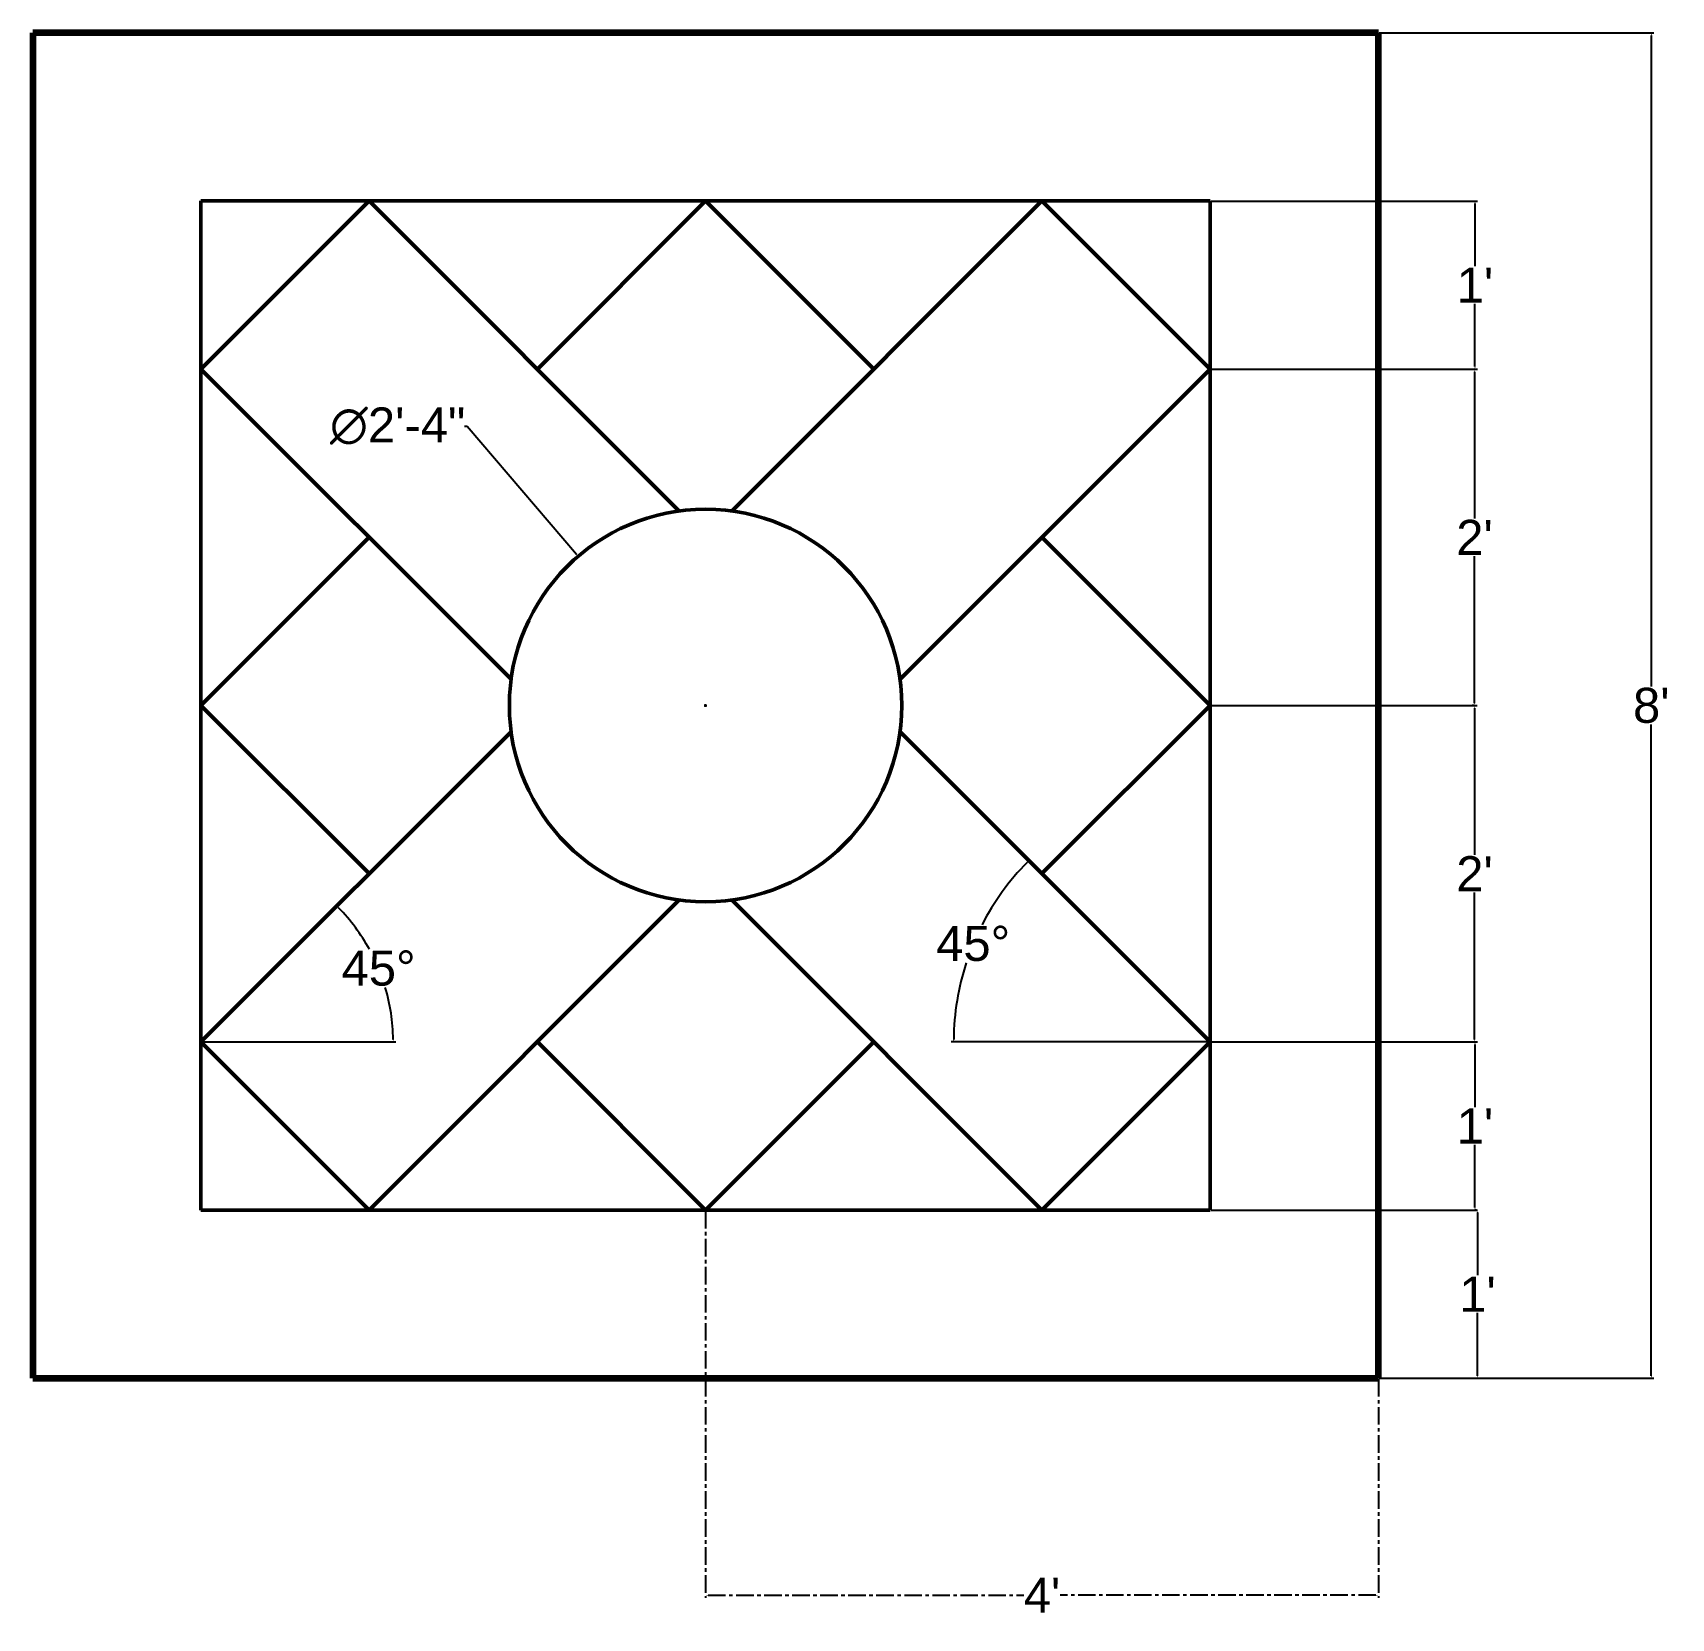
# Model space of a CAD drawing. Header units: inches. Extents: x 10 to 127, y -10 to 103.
import ezdxf

# ---------------------------------------------------------------- set-up
doc = ezdxf.new("R2010")
doc.units = ezdxf.units.IN
doc.header["$MEASUREMENT"] = 0
doc.linetypes.add('CENTER', pattern=[2, 1.25, -0.25, 0.25, -0.25])
for name, color, linetype, lineweight in [('BORDER', 5, 'Continuous', 100), ('CENTER', 3, 'CENTER', 25), ('DIMENSION', 3, 'Continuous', 25), ('WINDOWS', 2, 'Continuous', 50)]:
    doc.layers.add(name, color=color, linetype=linetype, lineweight=lineweight)
doc.styles.get("Standard").update_dxf_attribs({"font": 'arial.ttf'})
doc.dimstyles.get("Standard").update_dxf_attribs({"dimtxt": 0.18, "dimasz": 0.18, "dimexe": 0.18, "dimexo": 0.0625, "dimgap": 0.09, "dimtad": 0, "dimtih": 1, "dimtoh": 1, "dimdec": 4, "dimzin": 0, "dimdsep": 46, "dimtxsty": 'Standard', "dimcen": 0.09, "dimadec": 0, "dimazin": 0, "dimtfac": 1, "dimtdec": 4, "dimtofl": 0, "dimtmove": 0, "dimatfit": 3, "dimfxl": 1, "dimtolj": 1, "dimtzin": 0, "dimarcsym": 0})

# ---------------------------------------------------------------- blocks, each defined once
blk = doc.blocks.new('*D2')
at = {"layer": 'Defpoints', "color": 0, "transparency": 16777216}
for p in [(93.96, 91.48), (93.96, 79.48), (112.85, 79.48)]:
    blk.add_point(p, dxfattribs=at)
at = {"layer": 'DIMENSION', "color": 0, "lineweight": -2, "transparency": 16777216}
for p, q in [((94.02, 91.48), (113.03, 91.48)), ((112.85, 91.3), (112.85, 86.83)), ((112.85, 79.66), (112.85, 84.14)), ((94.02, 79.48), (113.03, 79.48))]:
    blk.add_line(p, q, dxfattribs=at)
at = {"layer": 'DIMENSION', "color": 0, "transparency": 16777216}
for points in [[(112.82, 91.3), (112.88, 91.3), (112.85, 91.48)], [(112.82, 79.66), (112.88, 79.66), (112.85, 79.48)]]:
    blk.add_solid(points, dxfattribs=at)
at = {"layer": 'DIMENSION', "color": 0, "transparency": 16777216, "insert": (112.85, 85.48), "char_height": 2.5, "attachment_point": 5}
blk.add_mtext("\\A1;1'", dxfattribs=at)
blk = doc.blocks.new('*D3')
at = {"layer": 'Defpoints', "color": 0, "transparency": 16777216}
for p in [(93.96, 79.48), (93.96, 55.48), (112.82, 55.48)]:
    blk.add_point(p, dxfattribs=at)
at = {"layer": 'DIMENSION', "color": 0, "lineweight": -2, "transparency": 16777216}
for p, q in [((94.02, 79.48), (113, 79.48)), ((112.82, 79.3), (112.82, 68.83)), ((112.82, 55.66), (112.82, 66.14)), ((94.02, 55.48), (113, 55.48))]:
    blk.add_line(p, q, dxfattribs=at)
at = {"layer": 'DIMENSION', "color": 0, "transparency": 16777216}
for points in [[(112.79, 79.3), (112.85, 79.3), (112.82, 79.48)], [(112.79, 55.66), (112.85, 55.66), (112.82, 55.48)]]:
    blk.add_solid(points, dxfattribs=at)
at = {"layer": 'DIMENSION', "color": 0, "transparency": 16777216, "insert": (112.82, 67.48), "char_height": 2.5, "attachment_point": 5}
blk.add_mtext("\\A1;2'", dxfattribs=at)
blk = doc.blocks.new('*D4')
at = {"layer": 'Defpoints', "color": 0, "transparency": 16777216}
for p in [(112.82, 55.48), (112.82, 55.48), (93.96, 31.48)]:
    blk.add_point(p, dxfattribs=at)
at = {"layer": 'DIMENSION', "color": 0, "lineweight": -2, "transparency": 16777216}
for p, q in [((112.76, 55.48), (112.64, 55.48)), ((112.82, 55.3), (112.82, 44.83)), ((112.82, 31.66), (112.82, 42.14)), ((94.02, 31.48), (113, 31.48))]:
    blk.add_line(p, q, dxfattribs=at)
at = {"layer": 'DIMENSION', "color": 0, "transparency": 16777216}
for points in [[(112.79, 55.3), (112.85, 55.3), (112.82, 55.48)], [(112.79, 31.66), (112.85, 31.66), (112.82, 31.48)]]:
    blk.add_solid(points, dxfattribs=at)
at = {"layer": 'DIMENSION', "color": 0, "transparency": 16777216, "insert": (112.82, 43.48), "char_height": 2.5, "attachment_point": 5}
blk.add_mtext("\\A1;2'", dxfattribs=at)
blk = doc.blocks.new('*D5')
at = {"layer": 'Defpoints', "color": 0, "transparency": 16777216}
for p in [(112.82, 31.48), (112.85, 31.48), (93.96, 19.48)]:
    blk.add_point(p, dxfattribs=at)
at = {"layer": 'DIMENSION', "color": 0, "lineweight": -2, "transparency": 16777216}
for p, q in [((112.85, 31.3), (112.85, 26.83)), ((112.88, 31.48), (113.03, 31.48)), ((112.85, 19.66), (112.85, 24.14)), ((94.02, 19.48), (113.03, 19.48))]:
    blk.add_line(p, q, dxfattribs=at)
at = {"layer": 'DIMENSION', "color": 0, "transparency": 16777216}
for points in [[(112.82, 31.3), (112.88, 31.3), (112.85, 31.48)], [(112.82, 19.66), (112.88, 19.66), (112.85, 19.48)]]:
    blk.add_solid(points, dxfattribs=at)
at = {"layer": 'DIMENSION', "color": 0, "transparency": 16777216, "insert": (112.85, 25.48), "char_height": 2.5, "attachment_point": 5}
blk.add_mtext("\\A1;1'", dxfattribs=at)
blk = doc.blocks.new('*D6')
at = {"layer": 'Defpoints', "color": 0, "transparency": 16777216}
for p in [(113.03, 19.48), (113.03, 19.48), (105.96, 7.48)]:
    blk.add_point(p, dxfattribs=at)
at = {"layer": 'DIMENSION', "color": 0, "lineweight": -2, "transparency": 16777216}
for p, q in [((112.97, 19.48), (112.85, 19.48)), ((113.03, 19.3), (113.03, 14.83)), ((113.03, 7.66), (113.03, 12.14)), ((106.02, 7.48), (113.21, 7.48))]:
    blk.add_line(p, q, dxfattribs=at)
at = {"layer": 'DIMENSION', "color": 0, "transparency": 16777216}
for points in [[(113, 19.3), (113.06, 19.3), (113.03, 19.48)], [(113, 7.66), (113.06, 7.66), (113.03, 7.48)]]:
    blk.add_solid(points, dxfattribs=at)
at = {"layer": 'DIMENSION', "color": 0, "transparency": 16777216, "insert": (113.03, 13.48), "char_height": 2.5, "attachment_point": 5}
blk.add_mtext("\\A1;1'", dxfattribs=at)
blk = doc.blocks.new('*D7')
at = {"layer": 'Defpoints', "color": 0, "transparency": 16777216}
for p in [(71.83, 53.61), (78.11, 40.64), (93.96, 31.48), (93.96, 31.48), (101.95, 31.48)]:
    blk.add_point(p, dxfattribs=at)
at = {"layer": 'DIMENSION', "color": 0, "lineweight": -2, "transparency": 16777216}
blk.add_line((93.9, 31.48), (75.48, 31.48), dxfattribs=at)
for start, end in [(135.5635, 152.802), (162.0432, 179.4365)]:
    blk.add_arc((93.96, 31.48), 18.3, start, end, dxfattribs=at)
at = {"layer": 'DIMENSION', "color": 0, "transparency": 16777216}
for points in [[(80.87, 44.32), (80.91, 44.28), (81.02, 44.43)], [(75.69, 31.66), (75.63, 31.66), (75.66, 31.48)]]:
    blk.add_solid(points, dxfattribs=at)
at = {"layer": 'DIMENSION', "color": 0, "transparency": 16777216, "insert": (77.05, 38.49), "char_height": 2.5, "attachment_point": 5}
blk.add_mtext('\\A1;45°', dxfattribs=at)
blk = doc.blocks.new('*D8')
at = {"layer": 'Defpoints', "color": 0, "transparency": 16777216}
for p in [(44.08, 53.61), (35.2, 35.03), (16.71, 31.48), (21.96, 31.48), (21.96, 31.48)]:
    blk.add_point(p, dxfattribs=at)
at = {"layer": 'DIMENSION', "color": 0, "lineweight": -2, "transparency": 16777216}
blk.add_line((22.02, 31.48), (35.85, 31.48), dxfattribs=at)
for start, end in [(28.8137, 44.2479), (0.7521, 16.4634)]:
    blk.add_arc((21.96, 31.48), 13.71, start, end, dxfattribs=at)
at = {"layer": 'DIMENSION', "color": 0, "transparency": 16777216}
for points in [[(31.76, 41.03), (31.8, 41.07), (31.65, 41.18)], [(35.7, 31.66), (35.64, 31.66), (35.67, 31.48)]]:
    blk.add_solid(points, dxfattribs=at)
at = {"layer": 'DIMENSION', "color": 0, "transparency": 16777216, "insert": (34.63, 36.73), "char_height": 2.5, "attachment_point": 5}
blk.add_mtext('\\A1;45°', dxfattribs=at)
blk = doc.blocks.new('*D9')
at = {"layer": 'Defpoints', "color": 0, "transparency": 16777216}
for p in [(48.87, 66.13), (67.05, 44.84)]:
    blk.add_point(p, dxfattribs=at)
at = {"layer": 'DIMENSION', "color": 0, "lineweight": -2, "transparency": 16777216}
for p, q in [((40.76, 75.42), (40.94, 75.42)), ((40.94, 75.42), (48.75, 66.27)), ((57.87, 55.48), (58.05, 55.48)), ((57.96, 55.39), (57.96, 55.57))]:
    blk.add_line(p, q, dxfattribs=at)
at = {"layer": 'DIMENSION', "color": 0, "transparency": 16777216}
blk.add_solid([(48.77, 66.29), (48.73, 66.25), (48.87, 66.13)], dxfattribs=at)
at = {"layer": 'DIMENSION', "color": 0, "transparency": 16777216, "insert": (35.99, 75.42), "char_height": 2.5, "attachment_point": 5}
blk.add_mtext('\\A1;∅2\'-4"', dxfattribs=at)
blk = doc.blocks.new('*D10')
at = {"layer": 'Defpoints', "color": 0, "transparency": 16777216}
for p in [(105.96, 103.48), (105.96, 7.48), (125.43, 7.48)]:
    blk.add_point(p, dxfattribs=at)
at = {"layer": 'DIMENSION', "color": 0, "lineweight": -2, "transparency": 16777216}
for p, q in [((106.02, 103.48), (125.61, 103.48)), ((125.43, 103.3), (125.43, 56.85)), ((125.43, 7.66), (125.43, 54.12)), ((106.02, 7.48), (125.61, 7.48))]:
    blk.add_line(p, q, dxfattribs=at)
at = {"layer": 'DIMENSION', "color": 0, "transparency": 16777216}
for points in [[(125.4, 103.3), (125.46, 103.3), (125.43, 103.48)], [(125.4, 7.66), (125.46, 7.66), (125.43, 7.48)]]:
    blk.add_solid(points, dxfattribs=at)
at = {"layer": 'DIMENSION', "color": 0, "transparency": 16777216, "insert": (125.43, 55.48), "char_height": 2.5, "attachment_point": 5}
blk.add_mtext("\\A1;8'", dxfattribs=at)
blk = doc.blocks.new('*D11')
at = {"layer": 'CENTER', "color": 0, "lineweight": -2, "transparency": 16777216}
for p, q in [((57.96, 19.42), (57.96, -8.18)), ((105.96, 7.42), (105.96, -8.18)), ((58.14, -8), (80.67, -8)), ((105.78, -8), (83.25, -8))]:
    blk.add_line(p, q, dxfattribs=at)
at = {"layer": 'CENTER', "color": 0, "transparency": 16777216}
for points in [[(58.14, -7.97), (58.14, -8.03), (57.96, -8)], [(105.78, -7.97), (105.78, -8.03), (105.96, -8)]]:
    blk.add_solid(points, dxfattribs=at)
at = {"layer": 'Defpoints', "color": 0, "transparency": 16777216}
for p in [(57.96, 19.48), (105.96, 7.48), (57.96, -8)]:
    blk.add_point(p, dxfattribs=at)
at = {"layer": 'CENTER', "color": 0, "transparency": 16777216, "insert": (81.96, -8), "char_height": 2.5, "attachment_point": 5}
blk.add_mtext("\\A1;4'", dxfattribs=at)

msp = doc.modelspace()

# ---------------------------------------------------------------- linework, layer by layer
at = {"layer": 'BORDER'}
for p, q in [((105.95802, 103.48478), (9.95802, 103.48478)), ((9.95802, 103.48478), (9.95802, 7.48478)), ((105.95802, 7.48478), (105.95802, 103.48478)), ((9.95802, 7.48478), (105.95802, 7.48478))]:
    msp.add_line(p, q, dxfattribs=at)
at = {"layer": 'CENTER'}
for p, q in [((57.86802, 55.48478), (58.04802, 55.48478)), ((57.86802, 55.48478), (58.04802, 55.48478)), ((57.95802, 55.39478), (57.95802, 55.57478)), ((57.95802, 55.39478), (57.95802, 55.57478))]:
    msp.add_line(p, q, dxfattribs=at)
at = {"layer": 'WINDOWS'}
for p, q in [((21.95802, 79.48478), (21.95802, 91.48478)), ((21.95802, 91.48478), (33.95802, 91.48478)), ((21.95802, 79.48478), (33.95802, 91.48478)), ((33.95802, 91.48478), (57.95802, 91.48478)), ((33.95802, 91.48478), (56.08402, 69.35879)), ((45.95802, 79.48478), (57.95802, 91.48478)), ((57.95802, 91.48478), (81.95802, 91.48478)), ((57.95802, 91.48478), (69.95802, 79.48478)), ((81.95802, 91.48478), (59.83203, 69.35879)), ((81.95802, 91.48478), (93.95802, 91.48478)), ((93.95802, 79.48478), (81.95802, 91.48478)), ((93.95802, 79.48478), (93.95802, 91.48478)), ((21.95802, 55.48478), (21.95802, 79.48478)), ((44.08402, 57.35879), (21.95802, 79.48478)), ((93.95802, 79.48478), (71.83203, 57.35879)), ((93.95802, 55.48478), (93.95802, 79.48478)), ((21.95802, 55.48478), (33.95802, 67.48478)), ((81.95802, 67.48478), (93.95802, 55.48478)), ((21.95802, 31.48478), (21.95802, 55.48478)), ((33.95802, 43.48478), (21.95802, 55.48478)), ((93.95802, 55.48478), (81.95802, 43.48478)), ((93.95802, 31.48478), (93.95802, 55.48478)), ((44.08402, 53.61077), (21.95802, 31.48478)), ((71.83203, 53.61077), (93.95802, 31.48478)), ((56.08402, 41.61077), (33.95802, 19.48478)), ((81.95802, 19.48478), (59.83203, 41.61077)), ((21.95802, 19.48478), (21.95802, 31.48478)), ((33.95802, 19.48478), (21.95802, 31.48478)), ((57.95802, 19.48478), (45.95802, 31.48478)), ((69.95802, 31.48478), (57.95802, 19.48478)), ((81.95802, 19.48478), (93.95802, 31.48478)), ((93.95802, 19.48478), (93.95802, 31.48478)), ((33.95802, 19.48478), (21.95802, 19.48478)), ((57.95802, 19.48478), (33.95802, 19.48478)), ((81.95802, 19.48478), (57.95802, 19.48478)), ((93.95802, 19.48478), (81.95802, 19.48478))]:
    msp.add_line(p, q, dxfattribs=at)
msp.add_circle((57.95802, 55.48478), 14, dxfattribs=at)

# ---------------------------------------------------------------- dimensions: what is measured, and where the dimension line sits
at = {"layer": 'CENTER'}
dim = msp.add_linear_dim(base=(57.95802, -8.00253), p1=(105.95802, 7.48478), p2=(57.95802, 19.48478), dimstyle='Standard', override={"dimtxt": 2.5, "dimlunit": 4}, dxfattribs=at)
dim.commit()
dim.dimension.update_dxf_attribs({"geometry": '*D11', "text_midpoint": (81.95802, -8.00253)})
at = {"layer": 'DIMENSION'}
for base, p1, p2, picture, middle in [((125.43101, 7.48478), (105.95802, 103.48478), (105.95802, 7.48478), '*D10', (125.43101, 55.48478)), ((112.85202, 79.48478), (93.95802, 91.48478), (93.95802, 79.48478), '*D2', (112.85202, 85.48478)), ((112.82202, 55.48478), (93.95802, 79.48478), (93.95802, 55.48478), '*D3', (112.82202, 67.48478)), ((112.82202, 55.48478), (93.95802, 31.48478), (112.82202, 55.48478), '*D4', (112.82202, 43.48478)), ((112.85202, 31.48478), (93.95802, 19.48478), (112.82202, 31.48478), '*D5', (112.85202, 25.48478)), ((113.03202, 19.48478), (105.95802, 7.48478), (113.03202, 19.48478), '*D6', (113.03202, 13.48478))]:
    dim = msp.add_linear_dim(base=base, p1=p1, p2=p2, angle=90, dimstyle='Standard', override={"dimtxt": 2.5, "dimlunit": 4}, dxfattribs=at)
    dim.commit()
    dim.dimension.update_dxf_attribs({"geometry": picture, "text_midpoint": middle})
dim = msp.add_diameter_dim_2p(p1=(67.0472, 44.83645), p2=(48.86884, 66.1331), dimstyle='Standard', override={"dimtxt": 2.5, "dimlunit": 4}, dxfattribs=at)
dim.commit()
dim.dimension.update_dxf_attribs({"geometry": '*D9', "text_midpoint": (35.98699, 75.42228), "dimtype": 163})
for base, line1, line2, picture, middle in [((35.20264, 35.03366), ((21.95802, 31.48478), (16.7149, 31.48478)), ((44.08402, 53.61077), (21.95802, 31.48478)), '*D8', (34.62611, 36.73207)), ((78.10849, 40.63551), ((71.83203, 53.61077), (93.95802, 31.48478)), ((93.95802, 31.48478), (101.95371, 31.48478)), '*D7', (77.04968, 38.48844))]:
    dim = msp.add_angular_dim_2l(base=base, line1=line1, line2=line2, dimstyle='Standard', override={"dimtxt": 2.5}, dxfattribs=at)
    dim.commit()
    dim.dimension.update_dxf_attribs({"geometry": picture, "text_midpoint": middle})

doc.saveas('drawing.dxf')
